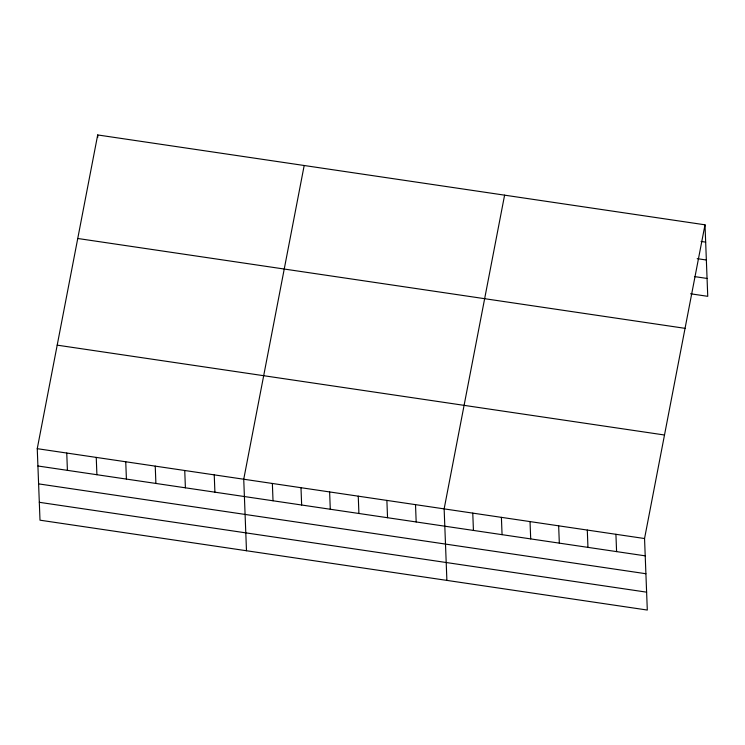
<?xml version="1.0" encoding="UTF-8"?>
<svg xmlns="http://www.w3.org/2000/svg" width="745" height="745" viewBox="0 0 745 745"><rect width="100%" height="100%" fill="white"/><g stroke="black" fill="none" stroke-linecap="round" stroke-linejoin="round"><path stroke-width="1.12" d="M705.003 224.813L644.546 538.533L647.303 610.053L39.997 520.187L37.25 448.676L97.697 134.947L705.003 224.813L707.75 296.324L690.568 293.781M304.183 165.502L243.736 479.221L246.483 550.741M504.598 195.153L444.141 508.882L446.888 580.392M701.092 241.445L705.664 242.125M697.19 258.655L706.353 260.014M694.47 276.581L707.061 278.444M77.75 238.484L685.055 328.34M57.197 345.149L664.503 435.006M37.25 448.676L644.546 538.533M37.911 465.988L645.217 555.845M38.6 483.878L645.906 573.734M39.308 502.307L646.613 592.163M615.919 534.295L616.59 551.617M587.293 530.058L587.954 547.379M558.657 525.821L559.327 543.142M530.03 521.584L530.701 538.905M501.404 517.347L502.065 534.668M472.768 513.119L473.438 530.431M415.514 504.644L416.176 521.956M386.879 500.407L387.549 517.719M358.252 496.17L358.913 513.491M329.625 491.933L330.286 509.254M300.989 487.696L301.66 505.017M272.363 483.458L273.024 500.78M214.234 474.863L214.905 492.175M184.741 470.495L185.403 487.817M155.239 466.128L155.901 483.449M125.747 461.77L126.408 479.082M97.697 134.947L97.791 137.257M96.245 457.402L96.906 474.723M66.752 453.035L67.413 470.356"/></g></svg>
